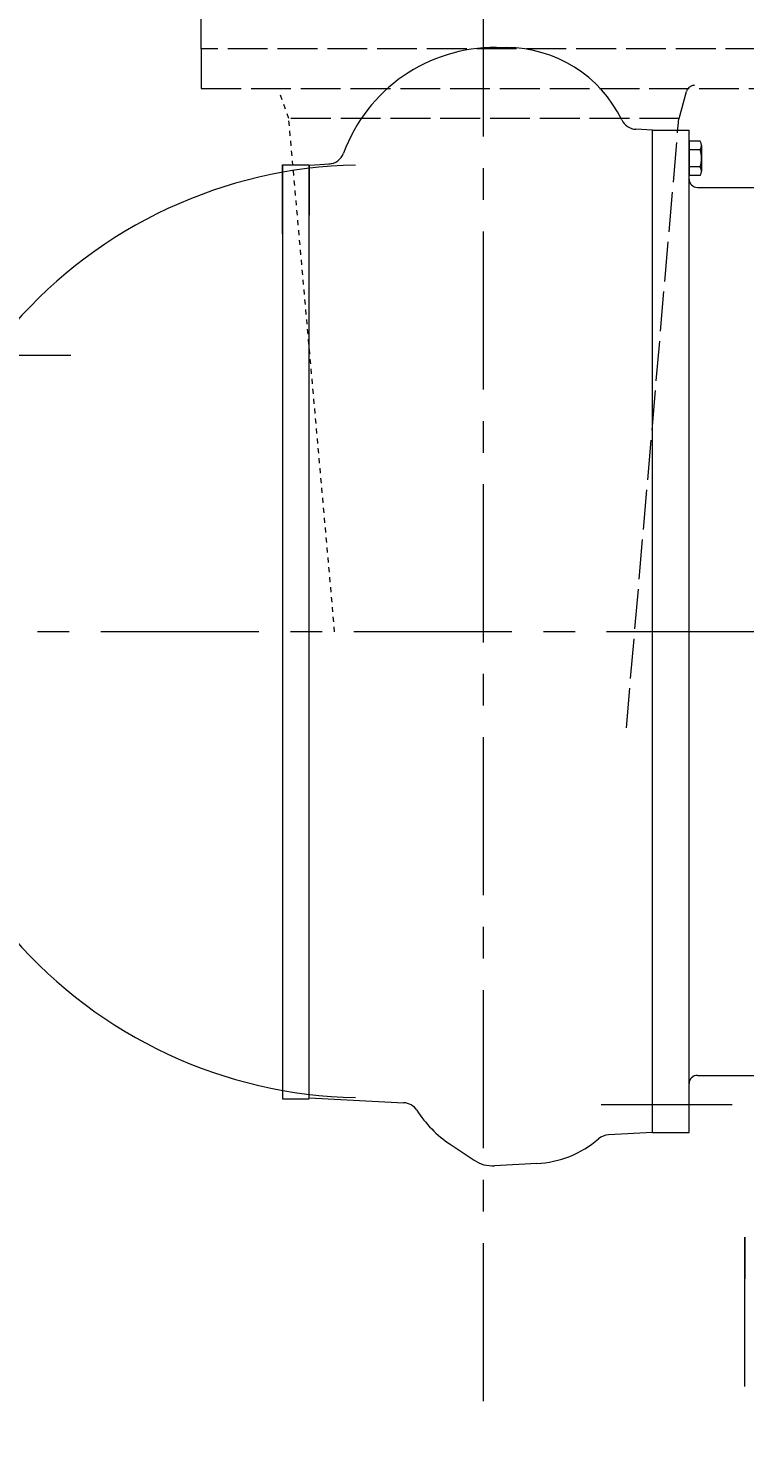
# Model space of a CAD drawing. Header units: inches. Extents: x 0 to 22015, y 0 to 16774.
# Drawn here: x 17394 to 17826, y 9723 to 10575 of the extents above; entities that cross this region are included whole.
import ezdxf

# ---------------------------------------------------------------- set-up
doc = ezdxf.new("R2010")
doc.units = ezdxf.units.IN
doc.header["$MEASUREMENT"] = 0
for name, pattern in [('ACAD_ISO02W100', [15, 12, -3]), ('ACAD_ISO04W100', [30, 24, -3, 0, -3]), ('CENTER', [50.8, 31.75, -6.35, 6.35, -6.35]), ('CHAIN', [0.7087, 0.4724, -0.0591, 0.1181, -0.0591]), ('EB_DASH', [6, 3, -3])]:
    doc.linetypes.add(name, pattern=pattern)
doc.layers.get('Defpoints').update_dxf_attribs({"lineweight": 5})
for name, color, linetype, lineweight in [('CAXA0', 7, 'Continuous', 5), ('CAXA1', 5, 'CENTER', 5), ('CAXA2', 6, 'EB_DASH', 5), ('图层1', 1, 'ACAD_ISO04W100', 5)]:
    doc.layers.add(name, color=color, linetype=linetype, lineweight=lineweight)
doc.styles.add('Roman', font='arial.ttf')
doc.styles.get("Standard").update_dxf_attribs({"font": 'arial.ttf'})
doc.dimstyles.new('ISO-25', dxfattribs={"dimscale": 30, "dimtxt": 1.5, "dimasz": 1.5, "dimexe": 2, "dimexo": 2, "dimtad": 1, "dimtih": 1, "dimtoh": 1, "dimdec": 1, "dimlfac": 0.03937, "dimdsep": 46, "dimtxsty": 'Standard', "dimcen": 2.5, "dimclrd": 7, "dimclre": 7, "dimclrt": 7, "dimadec": 0, "dimazin": 0, "dimtfac": 1, "dimtdec": 1, "dimtmove": 0, "dimatfit": 3, "dimfxl": 1, "dimlwd": 5, "dimlwe": 5, "dimarcsym": 0})

# ---------------------------------------------------------------- blocks, each defined once
blk = doc.blocks.new('*D36')
at = {"color": 7, "linetype": 'Continuous', "lineweight": 5, "transparency": 16777216}
for p, q in [((19915.56, 9935.03), (19915.56, 8573.29)), ((15713.06, 9702.54), (15713.06, 8573.29)), ((15758.06, 8633.29), (19870.56, 8633.29))]:
    blk.add_line(p, q, dxfattribs=at)
at = {"color": 7, "transparency": 16777216}
for points in [[(15758.06, 8640.79), (15758.06, 8625.79), (15713.06, 8633.29)], [(19870.56, 8640.79), (19870.56, 8625.79), (19915.56, 8633.29)]]:
    blk.add_solid(points, dxfattribs=at)
at = {"layer": 'Defpoints', "color": 0, "transparency": 16777216}
for p in [(19915.56, 9995.03), (15713.06, 9762.54), (19915.56, 8633.29)]:
    blk.add_point(p, dxfattribs=at)
at = {"color": 7, "lineweight": 5, "transparency": 16777216, "insert": (17810.16, 8734.54), "char_height": 165, "attachment_point": 5, "style": 'Roman'}
blk.add_mtext('B', dxfattribs=at)

msp = doc.modelspace()

# ---------------------------------------------------------------- linework, layer by layer
at = {"color": 7, "lineweight": 5}
for p, q in [((17498.06, 10562.81), (17498.06, 10586.81)), ((17498.06, 10562.81), (17498.06, 10538.81)), ((17547.06, 9930.11), (17563.06, 9930.11))]:
    msp.add_line(p, q, dxfattribs=at)
at = {"color": 7, "linetype": 'ACAD_ISO02W100', "lineweight": 5, "ltscale": 2}
for p, q in [((17838.06, 10562.81), (17498.06, 10562.81)), ((17498.06, 10538.81), (17838.06, 10538.81)), ((17786.12, 10520.81), (17790.49, 10537.1)), ((17786.12, 10520.81), (17550.79, 10520.81)), ((17754.25, 10153.62), (17785.87, 10520.81))]:
    msp.add_line(p, q, dxfattribs=at)
msp.add_arc((17795.32, 10535.81), 5, 90, 165, dxfattribs=at)
at = {"layer": 'CAXA0', "color": 7, "linetype": 'Continuous', "lineweight": 5}
for p, q in [((17673.9, 10563.56), (17682.06, 10563.56)), ((17770.06, 10513.81), (17759.91, 10514.34)), ((17770.06, 10513.82), (17792.06, 10513.82)), ((17770.06, 9909.82), (17770.06, 10513.82)), ((17792.06, 9909.82), (17792.06, 10513.82)), ((17770.06, 10490.82), (17770.06, 10502.82)), ((17792.06, 10507.21), (17792.06, 10486.43)), ((17798.79, 10507.21), (17792.06, 10507.21)), ((17792.06, 10502.82), (17792.06, 10490.82)), ((17798.79, 10502.01), (17792.06, 10502.01)), ((17799.56, 10504.61), (17799.56, 10489.02)), ((17547.06, 10451.31), (17547.06, 10492.82)), ((17547.06, 10492.82), (17563.06, 10492.82)), ((17547.06, 10492.82), (17547.06, 9930.11)), ((17563.06, 10492.81), (17554.31, 10492.81)), ((17563.06, 10492.81), (17575.73, 10493.48)), ((17563.06, 10492.82), (17563.06, 10462.57)), ((17563.06, 9930.46), (17563.06, 10492.82)), ((17798.79, 10491.62), (17792.06, 10491.62)), ((17798.79, 10486.43), (17792.06, 10486.43)), ((17797.06, 10479.31), (17837.56, 10479.31)), ((17797.06, 9944.32), (17837.56, 9944.32)), ((17563.06, 9930.82), (17620.1, 9927.83)), ((17648, 9902.86), (17662.53, 9893.15)), ((17770.06, 9909.82), (17743.43, 9908.42)), ((17770.06, 9909.82), (17792.06, 9909.82)), ((17700.3, 9891.15), (17674.69, 9889.81)), ((17825.55, 9846.81), (17825.55, 9821.81)), ((17825.55, 9846.81), (17825.55, 9821.81)), ((17825.55, 9756.81), (17825.55, 9846.81)), ((17825.55, 9846.8), (17825.55, 9821.8)), ((17825.55, 9756.81), (17825.55, 9834.81))]:
    msp.add_line(p, q, dxfattribs=at)
for centre, radius, start, end in [((17674.89, 10466.56), 97.01, 89.41282, 159.85062), ((17682.06, 10486.56), 77, 25.72912, 90), ((17760.43, 10524.33), 10, 205.72912, 267), ((17574.43, 10503.42), 10, 273, 339.85063), ((17794.77, 10504.61), 4.79, 327.13277, 32.86723), ((17781.56, 10496.82), 18, 343.22135, 16.77865), ((17596.64, 10211.82), 281, 91.13835, 138.84767), ((17794.77, 10489.02), 4.79, 327.13277, 32.86723), ((17797.06, 10484.32), 5, 180, 270), ((17797.06, 10484.31), 5, 180, 270), ((17596.64, 10211.82), 281, 221.15233, 268.86165), ((17797.06, 9939.32), 5, 90, 180), ((17619.57, 9917.84), 10, 32.70543, 87), ((17686.89, 9961.07), 70, 212.70541, 236.24976), ((17697.06, 9953.07), 62, 273, 310.6438), ((17743.95, 9898.44), 10, 92.99999, 130.64382), ((17673.64, 9909.78), 20, 236.24975, 273)]:
    msp.add_arc(centre, radius, start, end, dxfattribs=at)
at = {"layer": 'CAXA1', "linetype": 'CENTER', "lineweight": 5, "ltscale": 3}
for p, q in [((17668.06, 9747.99), (17668.06, 12103.01)), ((17378.85, 10378.32), (17419.52, 10378.32)), ((15608.74, 10211.81), (19966.04, 10211.81)), ((17739.05, 9926.82), (17818.08, 9926.82))]:
    msp.add_line(p, q, dxfattribs=at)
at = {"layer": 'CAXA2', "color": 7, "linetype": 'EB_DASH', "lineweight": 5}
for p, q in [((17498.06, 10562.81), (17498.06, 10540.81)), ((17550.79, 10520.81), (17545.04, 10537.44)), ((17578.46, 10211.56), (17550.79, 10520.81))]:
    msp.add_line(p, q, dxfattribs=at)
at = {"layer": '图层1', "color": 7, "linetype": 'CHAIN', "lineweight": 5, "ltscale": 12}
msp.add_point((17668.06, 10211.81), dxfattribs=at)

# ---------------------------------------------------------------- dimensions: what is measured, and where the dimension line sits
at = {"color": 7, "lineweight": 5}
dim = msp.add_linear_dim(base=(19915.56, 8633.29), p1=(15713.06, 9762.54), p2=(19915.56, 9995.03), text='B', dimstyle='ISO-25', override={"dimtxt": 5.5, "dimpost": '\\X', "dimtxsty": 'Roman', "dimtmove": 1}, dxfattribs=at)
dim.commit()
dim.dimension.update_dxf_attribs({"geometry": '*D36', "text_midpoint": (17810.16, 8633.29), "dimtype": 160})

doc.saveas('drawing.dxf')
